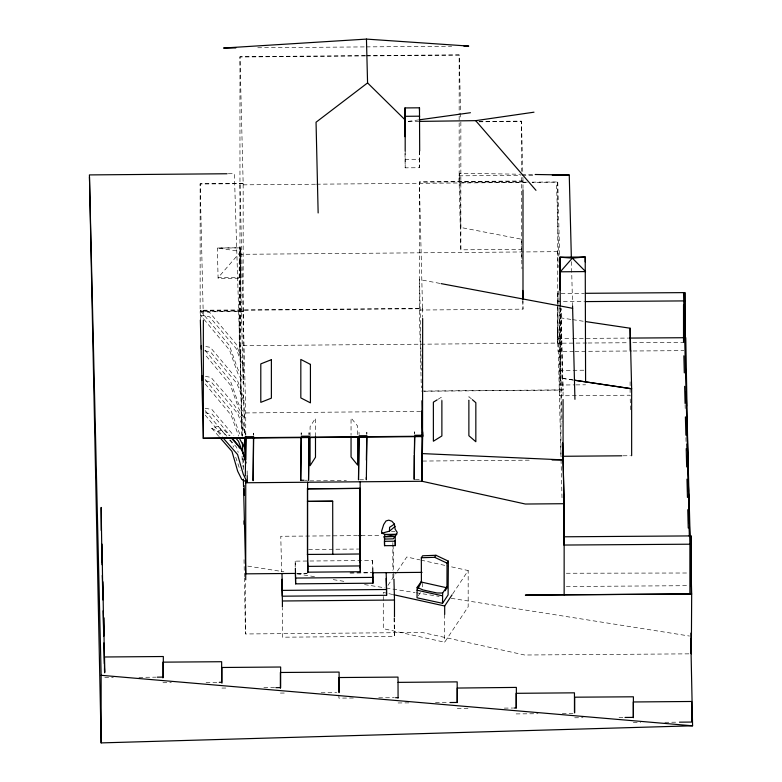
<?xml version="1.0" encoding="UTF-8"?>
<svg xmlns="http://www.w3.org/2000/svg" width="782" height="782" viewBox="0 0 782 782"><rect width="100%" height="100%" fill="white"/><g stroke="black" fill="none" stroke-linecap="round" stroke-linejoin="round"><path stroke-width="0.59" stroke-dasharray="3.91 2.93" d="M688.893 653.85L524.654 655.013L422.329 632.482L245.45 633.967L245.704 581.065M253.524 435.515L253.573 433.14L253.661 435.466M301.148 435.115L301.197 432.739L301.285 435.066M308.978 435.046L309.037 432.671L309.125 434.997M366.778 434.567L366.836 432.182L366.924 434.509M414.626 434.157L414.675 431.781L414.773 434.108M239.224 262.361L240.006 247.708L240.006 327.893L239.224 342.614L240.807 358.146L240.807 278.04L239.224 262.312L239.224 342.614M527.283 182.186L459.161 182.656L458.995 175.823L459.708 173.262L520.568 174.249M387.98 585.347L396.699 572.17M397.373 571.163L406.767 556.98L419.758 559.853M418.272 595.816L420.745 592.082M452.739 593.841L468.174 570.547L446.923 565.845M392.72 594.516L383.278 592.433L383.278 628.66L444.684 642.217L468.174 606.764L468.174 570.547M438.106 399.25L441.879 396.914L441.879 399.348M218.735 436.258L211.746 428.253L218.061 426.229L226.936 436.278M211.746 428.253L217.357 431.4L223.681 429.386L229.331 435.779M418.82 119.89L406.806 121.562L418.888 121.396M243.163 311.05L200.143 311.519L200.358 320.034M104.768 677.681L113.312 677.593M138.922 677.339L155.999 677.173M457.255 708.639L468.105 708.521M504.292 708.121L512.738 708.033M257.747 47.761L365.077 46.9M366.299 46.891L451.683 46.216M365.399 55.61L239.966 56.666L243.163 183.555L243.163 380.883M366.611 55.6L459.161 54.818L460.608 112.246M365.399 55.942L239.966 56.998L239.966 345.664L557.752 343.083L557.742 182.147L532.122 182.372M366.611 55.933L459.161 55.151L459.161 114.827M479.043 121.484L521.477 121.122L522.777 172.411M479.043 121.806L521.477 121.454L521.477 171.375M404.978 159.469L419.475 159.342L419.69 167.719L405.184 167.837L404.978 151.082M228.295 173.741L234.385 173.692L242.518 435.574M243.163 183.32L200.143 183.682L203.349 319.085M522.992 180.965L419.348 181.835L422.544 308.724M243.163 183.653L200.143 184.014L200.143 311.881L243.163 311.519M522.992 188.599L522.992 181.287L419.348 182.167L419.348 310.034L421.322 387.911M315.469 184.229L239.966 184.865L245.744 412.935L245.744 434.597M316.534 184.19L527.244 182.411M459.161 116.039L459.161 183.017L460.852 249.829L521.477 249.321L521.975 268.861M557.752 251.657L239.966 254.326L244.541 435.457M203.349 310.239L422.544 308.391M203.349 310.562L422.661 308.714L422.544 317.248M419.348 310.034L522.992 309.154L522.992 300.63M559.932 308.333L559.932 370.414L584.017 370.209M559.932 370.414L560.303 385.018L574.75 384.891M575.953 384.881L585.591 384.803M421.488 391.068L563.069 389.876L563.069 398.478M424.079 391.225L563.069 390.052L561.007 308.401L560.948 456.307M630.488 409.729L630.116 395.203L559.423 395.8L559.423 317.678L571.398 319.467M245.744 412.935L422.104 411.332M623.117 455.789L630.429 455.72M422.7 461.057L531.33 460.148M305.175 480.256L307.414 480.236M359.632 479.796L364.099 479.767M415.301 479.327L419.778 479.298M391.45 531.467L395.027 531.437M357.521 535.631L280.767 536.276L281.667 571.681M361.167 535.602L380.658 535.435M308.587 549.463L358.674 549.042M295.185 566.94L295.185 561.134L372.506 560.489L372.662 566.52M297.737 573.343L307.434 573.255M349.828 572.903L371.626 572.717M296.701 573.411L306.534 573.333M350.307 572.962L371.079 572.786M394.48 618.151L394.48 636.265L282.41 637.203L282.41 608.23M221.922 688.072L227.914 688.023M263.866 687.73L274.658 687.652M398.077 702.959L410.139 702.862M435.466 702.647L448.741 702.529M516.11 713.907L537.996 713.722M562.297 713.516L573.245 713.428M633.293 722.558L640.585 722.49M664.896 722.285L678.258 722.177M458.995 175.823L520.792 175.393M522.005 175.383L534.116 175.295M532.141 182.147L556.471 181.981L558.827 256.203M586.832 343.015L557.781 343.21L557.781 293.494L584.408 293.289M557.781 293.465L557.996 301.744L584.623 301.569M557.986 338.557L571.368 338.469M572.59 338.459L628.572 338.088M588.044 343.005L627.985 342.741M632.824 342.712L684.866 342.36M573.724 351.382L557.996 351.489L557.996 301.774M574.936 351.372L631.827 351.001M633.039 350.991L683.869 350.649M309.868 480.871L346.426 480.607M566.354 586.5L688.6 585.679M162.93 682.735L171.317 682.676M206.077 682.422L218.061 682.334M280.376 693.067L285.176 693.038M321.128 692.784L336.71 692.676M353.376 698.013L338.899 698.121L338.899 693.272M378.713 697.818L394.392 697.7M574.672 717.778L583.059 717.72M619.012 717.485L625.004 717.446M566.344 573.255L688.756 573.001M521.789 174.278L535.171 174.494M572.6 319.642L584.584 321.431M247.777 566.109L283.886 571.818M297.131 573.92L315.185 576.774M333.24 579.638L345.273 581.544M364.529 584.594L384.988 587.829M386.191 588.025L415.086 592.59M416.288 592.785L439.152 596.402M451.194 598.308L689.509 636.04M200.397 310.63L209.468 312.301L236.086 344.1L242.997 362.721L243.544 383.708L237.708 373.151L229.527 350.053L200.505 315.156L200.397 310.63L229.409 345.536L237.601 368.635L243.437 379.182M200.505 315.156L209.586 316.818L236.203 348.625L243.114 367.247M205.822 346.534L210.358 347.364L236.975 379.162L243.886 397.784L244.434 418.771L238.598 408.224L230.416 385.125L205.216 354.813M204.796 350.844L210.475 351.89L237.083 383.688L244.004 402.31M205.441 376.377L211.12 377.423C224.962 394.871 245.704 411.664 244.864 436.073M205.558 380.902L211.228 381.939L237.845 413.746L244.766 432.368M205.119 408.272L211.932 409.524L233.847 435.721M205.236 412.798L212.049 414.049L230.045 435.564M439.904 283.397L419.572 279.585L421.303 370.355M420.941 560.108L445.74 565.591M471.487 398.928L468.877 396.67L468.877 400.335M230.162 439.934L236.614 447.236L238.227 452.407M217.357 431.4L221.247 435.848M205.099 350.287L230.299 380.599L238.481 403.698L244.316 414.245M205.099 379.426L231.061 410.658L240.416 435.867M205.207 383.952L231.169 415.174L238.618 436.082M205.148 410.609L226.526 436.327M229.576 440.002L231.873 442.759L233.574 447.177M205.255 415.134L222.821 436.258M235.705 457.206L240.172 470.383M359.006 432.25L359.094 434.577M245.744 433.199L245.831 435.535M560.45 307.306L563.069 390.052M243.241 458.721L243.583 469.689M685.11 404.656L685.228 409.543M685.941 437.637L686.068 442.524M571.447 261.589L572.561 305.469M557.742 182.147L559.658 256.398M557.752 251.618L558.153 267.464M558.749 290.972L559.081 304.325M559.12 305.195L562.062 422.036M557.752 329.74L562.072 500.294M522.904 177.299L522.992 181.287M521.975 258.725L521.477 239.204L460.852 227.494L459.708 173.262M522.777 300.611L522.992 309.154M460.637 113.126L460.793 119.529M393.092 545.093L393.737 570.733M393.766 571.955L393.952 579.286M392.906 573.998L393.033 578.885M394.02 617.946L394.48 636.265M295.185 561.134L295.371 568.377M242.264 436.336L239.966 345.077L241.697 436.493M242.821 458.242L243.046 467.108M242.068 456.004L242.215 463.315M243.3 520.607L243.388 525.484M244.043 559.619L244.365 576.676M244.385 577.898L245.45 633.967M247.132 470.852L247.22 475.505M422.603 583.304L422.603 586.891M630.116 381.812L630.116 395.203M560.303 308.323L560.303 385.018M521.477 177.465L521.477 249.321M460.852 121.963L460.852 249.829M444.684 614.447L444.684 642.217M419.69 150.936L419.69 167.719M419.475 150.955L419.475 159.342M405.184 151.063L405.184 167.837M392.847 542.571L392.847 570.352M372.506 560.489L372.506 566.295M357.628 434.606L357.628 426.073L351.05 417.94L351.05 435.007M315.488 436.522L315.488 418.243L310.083 426.669L310.083 436.424M240.778 251.521L218.08 277.708L240.797 277.522L240.778 251.521L240.426 247.894L217.337 248.09L218.1 278.412L241.188 278.226L240.416 247.786L217.328 247.982L240.778 251.521M572.932 379.984L560.948 378.185L572.932 379.974"/><path stroke-width="1.17" d="M103.723 635.668L103.732 617.594L104.583 672.266L104.495 668.61M304.061 480.265L300.708 480.295L301.09 437.5M307.434 488.134L307.434 501.409L332.692 501.164L332.79 554.282L307.434 554.428M366.338 477.431L366.338 479.747L366.944 436.825M448.36 561.153L448.096 594.916L442.524 603.313L417.031 597.819L417.138 587.399L421.547 581.153L421.41 582.16L421.332 557.752L422.593 555.787L435.975 555.279L448.36 561.153L447.03 563.138L446.962 587.81L445.114 590.781M245.714 579.863L245.744 480.344L245.744 482.758L422.104 481.272L422.104 411.332M690.887 564.682L691.679 593.949L691.327 653.83L690.897 633.097M245.284 459.992L245.636 437.959M366.367 460.109L366.729 436.942M414.245 455.144L414.186 479.337L414.568 436.542M245.304 475.945L245.851 437.852M300.708 480.295L301.305 437.382M442.524 603.313L442.651 593.039L446.884 586.744L446.962 587.81L421.41 582.091L418.155 588.191M253.681 437.783L253.085 480.695L253.466 437.9M309.134 437.314L308.538 480.236L308.919 437.431M359.114 436.894L358.508 479.806L358.889 437.011M414.392 453.668L414.783 436.424M422.642 435.212L422.016 479.278L422.515 431.713L422.642 435.212L414.812 435.271M381.899 533.226L389.465 531.134L389.573 527.322L394.421 524.126L391.88 521.223L388.801 520.157L386.034 520.939L383.688 524.527L381.596 531.183L381.899 533.226L385.262 534.438L396.66 534.272L397.236 532.376L395.174 529.277L394.421 524.126M385.262 534.438L384.158 536.902L384.988 539.072L393.268 538.827L396.66 534.272L384.158 536.902L394.529 536.481M421.332 557.752L434.645 557.312L435.975 555.279M444.684 614.447L444.684 606.001L452.064 594.858M389.465 531.134L395.057 526.501M235.793 47.937L223.593 48.034L366.455 39.1L367.569 82.921L316.045 122.227L318.147 212.958M437.158 399.837L433.375 402.173L433.375 441.224L441.879 435.965L441.879 400.57M420.1 121.386L475.681 120.653L533.989 112.188M420.012 119.724L470.441 112.725M89.471 177.035L101.142 742.9L692.588 725.804L690.77 638.65M332.79 554.282L359.828 553.988L359.828 488.955L359.896 554.839M157.221 677.163L163.321 677.104L163.321 656.518L104.544 656.988L104.72 672.813M513.94 708.023L516.355 707.993L516.355 687.407L457.255 688.052L457.255 702.578M463.882 46.118L468.76 46.079L366.455 39.1M404.978 136.694L404.978 107.936L419.475 107.808L419.69 150.936M404.978 107.936L405.184 116.303L419.69 116.186M227.073 173.751L89.412 174.914L101.142 675.306L101.142 742.9M245.88 436.698L253.71 436.63M301.334 436.229L309.164 436.161M359.133 435.74L366.973 435.682M203.349 438.067L422.544 436.219L421.899 400.746M200.358 320.034L203.349 438.438L422.661 436.591M562.17 456.297L621.895 455.798M552.082 459.972L563.069 459.875L564.145 503.706L564.145 594.789L525.357 595.122L691.679 593.949M360.16 488.369L307.619 488.809L360.033 488.408L360.062 562.131L359.828 554.213M358.733 535.621L361.167 535.602M384.421 536.413L384.539 541.291L395.272 541.203L395.272 545.601L384.539 545.689L384.421 540.802M307.492 554.301L307.795 566.373L360.326 565.933L360.326 571.74L307.795 572.18L307.551 562.522M295.586 573.421L245.744 573.841L243.593 488.662M372.193 572.776L422.036 572.356M295.371 568.377L295.616 578.045L372.936 577.39L372.936 583.196L295.616 583.851L295.371 574.193M281.989 573.47L282.419 590.381L386.591 589.501L386.591 595.307L282.419 596.187L281.989 579.276M281.882 580.224L282.41 600.987L394.48 600.038L394.48 616.939M398.077 682.373L457.187 681.875L457.187 702.461L449.943 702.519M275.851 687.642L280.65 687.603L280.65 667.017L221.922 667.486L221.922 683.224M679.48 722.167L691.63 722.06L691.63 701.474L633.293 701.972L633.293 717.71M552.297 175.168L569.257 175.051L571.359 257.933M585.62 293.309L684.866 292.615L685.081 338.518M585.835 301.588L685.081 300.904M629.793 338.078L685.775 337.707L688.512 491.321M691.229 544.194L691.024 535.914L563.939 536.794L564.145 545.044L691.229 544.194L691.229 593.949L564.145 594.789M219.253 682.324L221.648 682.305L221.648 661.719L162.93 662.149L162.93 677.896M395.594 697.691L398.009 697.681M625.004 717.446L633.391 717.387L633.391 696.801L574.672 697.192L574.672 712.94M332.692 501.223L307.434 501.37L307.434 554.653M442.651 593.039L436.972 592.981L423.15 589.99L417.138 587.399M535.171 174.494L569.257 175.051M421.635 453.57L563.069 459.875L563.069 399.534M101.142 675.306L692.588 725.804M585.777 321.607L630.116 328.215L631.651 388.791L574.135 380.169L631.651 388.732L631.651 455.711M441.097 283.622L572.629 308.303M417.07 590.214L442.026 595.728M393.903 594.779L444.684 606.001M434.645 557.312L447.03 563.138M247.22 475.505L247.347 482.484L241.726 479.337L237.66 471.155L231.961 451.38L219.517 437.148M472.357 399.68L475.837 402.691L475.837 441.742L468.877 435.721L468.877 400.335M367.569 82.921L405.105 119.881M230.944 437.607L242.225 450.393L246.086 462.983M222.802 437.627L237.581 454.528L243.28 474.303L247.347 482.484M475.681 120.653L535.973 190.319M235.411 437.588L238.539 441.331L245.46 459.953M231.609 437.431L238.657 445.848L239.468 447.988M239.36 438.282L245.196 448.829M242.752 442.886L242.821 445.32M244.072 485.524L244.375 495.27M686.215 391.518L686.616 406.151M686.977 419.572L690.125 536.628M683.527 292.663L689.89 544.243L689.89 593.958M683.869 355.81L684.299 372.906M684.641 386.337L685.071 403.444M685.413 416.874L685.882 435.193M686.215 448.624L686.684 466.942M686.987 479.161L687.456 497.479M687.759 509.688L688.228 528.006M572.571 305.879L574.936 399.328M562.639 442.817L563.92 495.436L563.92 536.931M522.777 290.445L522.992 298.988M421.899 411.039L422.544 436.591L422.661 318.45M395.154 536.315L395.272 541.203M395.154 540.714L395.272 545.601M393.952 579.286L394.48 600.038M386.161 572.59L386.591 589.501M386.161 578.406L386.591 595.307M372.691 567.732L372.936 577.39M372.662 572.326L372.936 583.196M359.896 549.023L360.326 565.933M360.209 566.911L360.326 571.74M244.883 437.07L245.167 447.646M244.61 437.861L245.157 459.708M242.449 443.638L242.674 452.68M243.349 479.2L243.534 486.482M201.287 345.693L201.365 349.085M202.039 375.751L202.157 380.277M202.851 407.862L202.939 411.254M102.022 544.125L102.882 599.931M102.882 581.769L103.742 636.265M101.22 530.421L101.161 507.42L102.022 564.712M101.768 552.2L102.022 561.867M102.286 575.415L102.892 599.198M103.097 610.83L103.586 630.204M103.84 642.96L104.368 663.722M564.145 545.132L563.959 495.475L564.145 503.706L525.357 504.028L422.036 481.272L421.879 470.432M686.987 444L687.114 450.1M687.769 481.82L687.974 491.575M688.551 519.639L688.629 523.295M688.561 493.755L689.079 523.011M689.167 527.889L689.323 536.423M691.024 535.953L691.024 585.669M684.866 292.654L684.866 338.723M683.527 304.785L683.527 342.379M630.116 328.215L630.116 350.189M585.591 381.147L585.219 256.985L559.932 257.2L559.932 290.063M585.219 261.853L585.219 256.985L572.336 258.128L559.932 257.2L560.303 305.889M574.457 712.207L574.457 692.832L516.11 693.321L516.11 707.857M522.992 189.811L522.992 299.418M419.475 107.808L419.475 110.213M405.184 116.303L405.184 151.063M398.077 698.121L398.009 677.095L338.899 677.535L338.899 692.07M384.539 541.291L384.539 545.689M360.16 481.79L360.16 568.025M357.628 437.05L357.628 465.085L351.05 456.952L351.05 436.229M339.105 692.657L339.105 672.08L280.376 672.481L280.376 688.228M315.488 436.522L315.488 457.255L310.083 465.681L310.083 437.646M307.795 566.373L307.795 572.18M307.619 482.23L307.619 569.677M295.616 578.045L295.616 583.851M282.419 590.381L282.419 596.187M282.41 600.987L282.41 607.018M245.744 436.933L245.744 459.884M203.349 320.297L203.349 438.438M572.336 258.128L560.303 271.804L585.591 271.589L572.336 258.128M271.383 359.691L260.797 363.884L260.797 402.349L271.383 398.155L271.383 359.691M310.425 364.392L300.826 359.446L300.826 397.911L310.425 402.857L310.425 364.392"/></g></svg>
